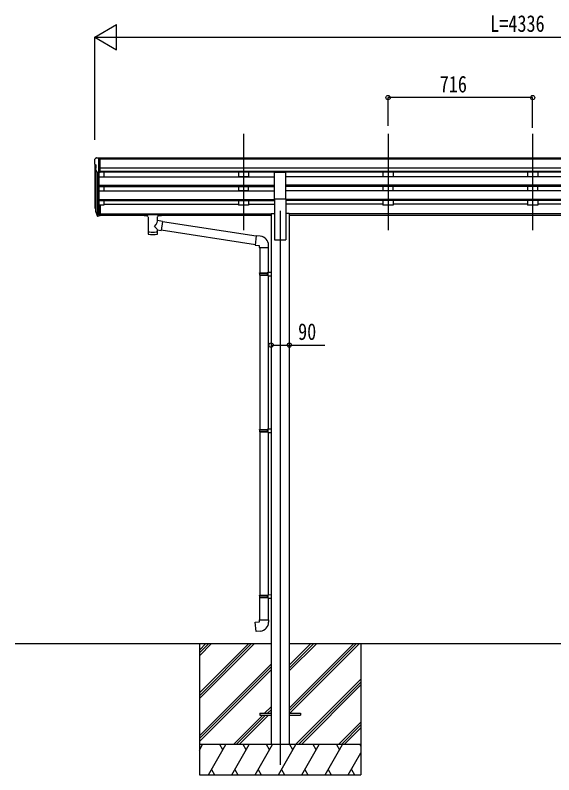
# Model space of a CAD drawing. Units: millimetres, scale not verified. Extents: x -10512 to 10512, y -7425 to 7425.
# Drawn here: x -3374 to -708, y -4162 to -401 of the extents above; entities that cross this region are included whole.
import ezdxf
from ezdxf.enums import TextEntityAlignment as Align

# ---------------------------------------------------------------- set-up
doc = ezdxf.new("R2010")
doc.units = ezdxf.units.MM
doc.header["$LTSCALE"] = 30
for name, color, linetype in [('0-3_YKK_12', 2, 'Continuous'), ('0-4_YKK_13', 4, 'Continuous'), ('0-5_YKK_A1', 4, 'Continuous'), ('0-6_YKK_D', 6, 'Continuous')]:
    doc.layers.add(name, color=color, linetype=linetype)
doc.styles.add('ＭＳ ゴシック', font='')
doc.styles.get('ＭＳ ゴシック').set_extended_font_data('MS Gothic')

msp = doc.modelspace()

# ---------------------------------------------------------------- linework, layer by layer
at = {"layer": '0-3_YKK_12'}
for p, q in [((-2244.25, -988.1), (-2244.25, -1465.61)), ((-1528.25, -988.1), (-1528.25, -1465.61)), ((-812.25, -988.1), (-812.25, -1465.61)), ((-2062.25, -1368.93), (-2062.25, -4112.5))]:
    msp.add_line(p, q, dxfattribs=at)
at = {"layer": '0-4_YKK_13'}
for p, q in [((-2982.25, -1116.87), (-2982.25, -1117.5)), ((-2975.34, -1108.07), (-2979.41, -1113.88)), ((-2972.25, -1107.5), (-2974.58, -1107.64)), ((-2972.25, -1107.5), (-2953.75, -1107.5)), ((-2960.25, -1180.48), (-2960.25, -1107.5)), ((-2953.75, -1107.5), (-2943.75, -1107.59)), ((-2953.75, -1179.48), (-2953.75, -1107.5)), ((-2943.75, -1109.1), (-2943.75, -1107.59)), ((-2979.72, -1138.68), (-2974.4, -1141.75)), ((-2967.87, -1178.67), (-2976.88, -1163.08)), ((-2974.25, -1142.01), (-2974.25, -1158.29)), ((-2960.25, -1180.48), (-2965.46, -1180.17)), ((-2953.75, -1179.48), (-2960.25, -1179.48)), ((-2089.75, -1309.93), (-2089.75, -1178.13)), ((-2089.75, -1178.13), (-2034.75, -1178.13)), ((-2034.75, -1309.93), (-2034.75, -1178.13)), ((-2089.75, -1309.93), (-2034.75, -1309.93)), ((-2978.55, -1354.04), (-2975.28, -1361.1)), ((-2960.25, -1341.22), (-2960.25, -1396)), ((-2953.75, -1341.22), (-2960.25, -1341.22)), ((-2953.75, -1341.22), (-2953.75, -1395.26)), ((-2979.16, -1355.41), (-2975.28, -1363.36)), ((-2976.84, -1366.69), (-2976.5, -1371.09)), ((-2976.5, -1371.09), (-2967.69, -1394.64)), ((-2975.89, -1370.53), (-2967.69, -1386.71)), ((-2966.68, -1385.58), (-2974.44, -1370.17)), ((-2960.25, -1386.25), (-2965.38, -1386.25)), ((-2960.25, -1388.06), (-2965.1, -1388.06)), ((-2953.75, -1381.36), (-2960.25, -1381.36)), ((-2953.75, -1386.23), (-2960.25, -1386.23)), ((-2736.25, -1386.1), (-2736.25, -1391.86)), ((-2736.25, -1386.29), (-2736.25, -1387.83)), ((-2734.25, -1385.44), (-2651.25, -1385.44)), ((-2734.25, -1387.61), (-2651.25, -1387.61)), ((-2719.75, -1398.17), (-2719.75, -1391.62)), ((-2665.75, -1398.17), (-2665.75, -1391.62)), ((-2649.25, -1386.1), (-2649.25, -1391.86)), ((-2960.25, -1396), (-2965.1, -1396)), ((-2953.75, -1395.26), (-2960.25, -1395.26)), ((-2734.25, -1392.52), (-2719.75, -1392.52)), ((-2715.65, -1399.09), (-2715.67, -1484.53)), ((-2669.85, -1417.83), (-2669.85, -1399.09)), ((-2644.63, -1421.74), (-2669.85, -1417.82)), ((-2665.75, -1392.52), (-2651.25, -1392.52)), ((-2644.63, -1421.74), (-2651.65, -1467)), ((-2181.64, -1495.63), (-2644.95, -1423.75)), ((-2669.83, -1484.53), (-2669.85, -1463.86)), ((-2669.85, -1464.17), (-2651.65, -1467)), ((-2185.31, -1537.56), (-2651.38, -1465.26)), ((-2160.64, -1495.59), (-2181.48, -1493.76)), ((-2119.56, -1551.33), (-2119.56, -1540.42)), ((-2165.56, -1551.33), (-2119.56, -1551.33)), ((-2163.45, -1551.33), (-2163.45, -1676.57)), ((-2121.45, -1551.33), (-2121.45, -1674.01)), ((-2165.45, -1678.57), (-2164.45, -1676.57)), ((-2165.45, -1678.57), (-2121.45, -1678.57)), ((-2165.45, -1678.57), (-2165.45, -1686.57)), ((-2165.45, -1686.57), (-2121.45, -1686.57)), ((-2165.45, -1686.57), (-2164.45, -1688.57)), ((-2164.45, -1676.57), (-2121.45, -1676.57)), ((-2164.45, -1688.57), (-2121.45, -1688.57)), ((-2163.45, -1688.57), (-2163.45, -2452.45)), ((-2125.93, -1678.57), (-2126.36, -1676.57)), ((-2123.45, -1674.07), (-2107.45, -1673.6)), ((-2123.45, -1676.07), (-2123.45, -1674.07)), ((-2123.45, -1676.07), (-2121.45, -1676.07)), ((-2123.45, -1691.07), (-2123.45, -1689.07)), ((-2123.45, -1691.07), (-2107.45, -1691.54)), ((-2121.45, -1691.13), (-2121.45, -2449.89)), ((-2107.45, -1673.6), (-2107.45, -1691.54)), ((-2165.45, -2454.45), (-2164.45, -2452.45)), ((-2165.45, -2454.45), (-2121.45, -2454.45)), ((-2165.45, -2454.45), (-2165.45, -2462.45)), ((-2165.45, -2462.45), (-2121.45, -2462.45)), ((-2165.45, -2462.45), (-2164.45, -2464.45)), ((-2164.45, -2452.45), (-2121.45, -2452.45)), ((-2164.45, -2464.45), (-2121.45, -2464.45)), ((-2163.45, -2464.45), (-2163.45, -3272.94)), ((-2125.93, -2454.45), (-2126.36, -2452.45)), ((-2123.45, -2449.95), (-2107.45, -2449.47)), ((-2123.45, -2451.95), (-2123.45, -2449.95)), ((-2123.45, -2451.95), (-2121.45, -2451.95)), ((-2123.45, -2466.95), (-2123.45, -2464.95)), ((-2123.45, -2466.95), (-2107.45, -2467.42)), ((-2121.45, -2467), (-2121.45, -3270.38)), ((-2107.45, -2449.47), (-2107.45, -2467.42)), ((-2123.45, -3270.44), (-2107.45, -3269.97)), ((-2123.45, -3272.44), (-2123.45, -3270.44)), ((-2123.45, -3272.44), (-2121.45, -3272.44)), ((-2107.45, -3269.97), (-2107.45, -3287.91)), ((-2165.45, -3274.94), (-2164.45, -3272.94)), ((-2165.45, -3274.94), (-2121.45, -3274.94)), ((-2165.45, -3274.94), (-2165.45, -3282.94)), ((-2165.45, -3282.94), (-2121.45, -3282.94)), ((-2165.45, -3282.94), (-2164.45, -3284.94)), ((-2164.45, -3272.94), (-2121.45, -3272.94)), ((-2164.45, -3284.94), (-2121.45, -3284.94)), ((-2163.45, -3394.94), (-2163.45, -3284.94)), ((-2125.93, -3274.94), (-2126.36, -3272.94)), ((-2123.45, -3287.44), (-2123.45, -3285.44)), ((-2123.45, -3287.44), (-2121.48, -3287.5)), ((-2123.45, -3287.44), (-2107.45, -3287.91)), ((-2121.45, -3287.5), (-2121.45, -3394.94)), ((-2165.45, -3394.94), (-2119.45, -3394.94)), ((-2165.45, -3404.94), (-2165.45, -3394.94)), ((-2119.45, -3394.94), (-2119.45, -3405.86)), ((-2162.45, -3858), (-2162.45, -3867)), ((-2162.45, -3858), (-2107.45, -3858)), ((-2162.45, -3867), (-2107.45, -3867)), ((-2017.25, -3858), (-1962.45, -3858)), ((-2017.25, -3867), (-1962.45, -3867)), ((-1962.45, -3858), (-1962.45, -3867))]:
    msp.add_line(p, q, dxfattribs=at)
for points in [[(-2736.25, -1386.1), (-2736.21, -1385.91), (-2736.13, -1385.77), (-2736.03, -1385.67), (-2735.93, -1385.61), (-2735.81, -1385.57), (-2735.52, -1385.51), (-2735.03, -1385.46), (-2734.49, -1385.44), (-2734.25, -1385.44)], [(-2651.25, -1385.44), (-2650.9, -1385.44), (-2650.37, -1385.47), (-2649.92, -1385.52), (-2649.62, -1385.59), (-2649.45, -1385.69), (-2649.33, -1385.83), (-2649.26, -1386.01), (-2649.25, -1386.1)], [(-2736.25, -1391.86), (-2736.21, -1392.05), (-2736.13, -1392.19), (-2736.03, -1392.28), (-2735.93, -1392.34), (-2735.81, -1392.39), (-2735.52, -1392.45), (-2735.03, -1392.5), (-2734.49, -1392.52), (-2734.25, -1392.52)], [(-2651.25, -1392.52), (-2650.9, -1392.52), (-2650.37, -1392.49), (-2649.92, -1392.44), (-2649.62, -1392.36), (-2649.45, -1392.27), (-2649.33, -1392.13), (-2649.26, -1391.95), (-2649.25, -1391.86)], [(-2181.48, -1493.76), (-2185.48, -1539.59), (-2165.56, -1541.33), (-2165.56, -1551.33)], [(-2125.93, -1678.57), (-2125.93, -1686.57), (-2126.36, -1688.57)], [(-2123.45, -1689.07), (-2121.45, -1689.07), (-2121.45, -1676.07)], [(-2125.93, -2454.45), (-2125.93, -2462.45), (-2126.36, -2464.45)], [(-2123.45, -2464.95), (-2121.45, -2464.95), (-2121.45, -2451.95)], [(-2123.45, -3285.44), (-2121.45, -3285.44), (-2121.45, -3272.44)], [(-2125.93, -3274.94), (-2125.93, -3282.94), (-2126.36, -3284.94)], [(-2160.53, -3450.69), (-2181.37, -3452.51), (-2185.37, -3406.69), (-2165.45, -3404.94)]]:
    msp.add_lwpolyline(points, dxfattribs=at)
for centre, radius, start, end in [((-2979.25, -1116.87), 3, 93, 180), ((-2780.25, -1117.5), 202, 180, 184.94904), ((-2974.52, -1108.64), 1, 93.5, 145), ((-2975.35, -1134.31), 6.18, 185.7035, 224.99897), ((-2974.28, -1161.58), 3, 94.7167, 210), ((-2974.55, -1158.29), 0.3, 274.7167, 0), ((-2974.55, -1142.01), 0.3, 0, 60), ((-2965.28, -1177.17), 3, 210, 266.5), ((-2951.07, -1346.3), 29.53, 186.50806, 197.98144), ((-2949.66, -1344.54), 30.41, 187.1552, 198.19734), ((-2164.56, -1540.42), 45, 0, 85), ((-2164.45, -3405.86), 45, 275, 0)]:
    msp.add_arc(centre, radius, start, end, dxfattribs=at)
for centre, major_axis, ratio, start_param, end_param in [((-2891.6, -1346.73), (-89.06, 1.43), 0.57596, 6.1962358, 6.3678173), ((-2892.39, -1340.05), (87.93, 4.42), 0.541684, 3.0659337, 3.2228513), ((-2975.54, -1366.69), (1.3, 0), 0.90356, 1.3700892, 3.347195), ((-2889.62, -1350.5), (-89.07, 0), 0.90356, 0.2056023, 0.2515348), ((-2890.33, -1346.63), (-88.05, 0), 0.90356, 0.2662965, 0.3003836), ((-2965.1, -1385.35), (-3, 0), 0.90356, 0.5235988, 1.5707963), ((-2965.38, -1384.9), (-1.5, 0), 0.90356, 0.5235988, 1.5707963), ((-2734.25, -1387.83), (2, 0), 0.109601, 1.5707963, 3.1415927), ((-2692.75, -1391.62), (27, 0), 0.070066, 6.2831853, 9.424778), ((-2651.25, -1387.83), (2, 0), 0.109601, 0, 1.5707963), ((-2965.1, -1393.29), (3, 0), 0.90356, 3.6651914, 4.712389), ((-2692.75, -1444.37), (-22.81, -26.62), 0.234429, 1.6855472, 3.1268519), ((-2681.75, -1395.6), (16, 0), 0.361356, 6.2636979, 6.2831853), ((-2690.2, -1441.73), (20.32, -22.25), 0.045535, 0.0389954, 1.3075346), ((-2692.75, -1484.53), (22.92, 0), 0.101955, 3.1415499, 6.2833984), ((-2692.75, -1472.09), (22.91, 0), 0.122865, 3.1415927, 6.2831853)]:
    msp.add_ellipse(centre, major_axis=major_axis, ratio=ratio, start_param=start_param, end_param=end_param, dxfattribs=at)
at = {"layer": '0-5_YKK_A1'}
for p, q in [((1329.25, -1109.1), (-2953.75, -1109.1)), ((1329.25, -1114.32), (-2953.75, -1114.32)), ((-2980.25, -1138.08), (-2980.25, -1340.86)), ((-2975.28, -1165.85), (-2975.28, -1367.57)), ((-2960.25, -1148.6), (-2960.25, -1341.22)), ((1329.25, -1157.85), (-2953.75, -1157.85)), ((-2966.25, -1180.01), (-2966.26, -1386)), ((-2960.25, -1201.02), (-2089.75, -1201.02)), ((1329.25, -1175.7), (-2953.75, -1175.7)), ((-2089.75, -1178.95), (-2953.75, -1178.95)), ((-2935.25, -1178.95), (-2935.25, -1201.02)), ((-2269.25, -1179.05), (-2269.25, -1200.92)), ((-2219.25, -1200.92), (-2269.25, -1200.92)), ((-2219.25, -1179.05), (-2219.25, -1200.92)), ((410.25, -1178.95), (-2034.75, -1178.95)), ((410.25, -1201.02), (-2034.75, -1201.02)), ((-1553.25, -1179.05), (-1553.25, -1200.92)), ((-1503.25, -1200.92), (-1553.25, -1200.92)), ((-1503.25, -1179.05), (-1503.25, -1200.92)), ((-837.25, -1179.05), (-837.25, -1200.92)), ((-787.25, -1200.92), (-837.25, -1200.92)), ((-787.25, -1179.05), (-787.25, -1200.92)), ((-2960.25, -1242.89), (-2089.75, -1242.89)), ((-2960.25, -1244.39), (-2089.75, -1244.39)), ((-2960.25, -1248.71), (-2089.75, -1248.71)), ((-2960.25, -1271.12), (-2089.75, -1271.12)), ((-2935.25, -1248.71), (-2935.25, -1271.12)), ((-2269.25, -1248.71), (-2269.25, -1271.02)), ((-2219.25, -1271.02), (-2269.25, -1271.02)), ((-2219.25, -1271.02), (-2219.25, -1248.71)), ((410.25, -1242.89), (-2034.75, -1242.89)), ((410.25, -1244.39), (-2034.75, -1244.39)), ((410.25, -1248.71), (-2034.75, -1248.71)), ((410.25, -1271.12), (-2034.75, -1271.12)), ((-1553.25, -1248.71), (-1553.25, -1271.02)), ((-1503.25, -1271.02), (-1553.25, -1271.02)), ((-1503.25, -1271.02), (-1503.25, -1248.71)), ((-837.25, -1248.71), (-837.25, -1271.02)), ((-787.25, -1271.02), (-837.25, -1271.02)), ((-787.25, -1271.02), (-787.25, -1248.71)), ((-2960.25, -1313), (-2089.75, -1313)), ((-2960.25, -1314.49), (-2089.75, -1314.49)), ((-2089.75, -1309.93), (-2089.75, -1512.5)), ((-2034.75, -1309.93), (-2034.75, -1512.5)), ((410.25, -1313), (-2034.75, -1313)), ((410.25, -1314.49), (-2034.75, -1314.49)), ((-2960.25, -1318.81), (-2089.75, -1318.81)), ((-2935.25, -1341.86), (-2953.75, -1341.86)), ((-2935.25, -1318.81), (-2935.25, -1341.86)), ((-2935.25, -1336.91), (-2269.25, -1336.91)), ((-2269.25, -1318.81), (-2269.25, -1341.86)), ((-2219.25, -1341.86), (-2269.25, -1341.86)), ((-2219.25, -1318.81), (-2219.25, -1341.86)), ((-2219.25, -1336.91), (-2089.75, -1336.91)), ((410.25, -1318.81), (-2034.75, -1318.81)), ((-1553.25, -1336.91), (-2034.75, -1336.91)), ((-1553.25, -1318.81), (-1553.25, -1341.86)), ((-1503.25, -1341.86), (-1553.25, -1341.86)), ((-1503.25, -1318.81), (-1503.25, -1341.86)), ((-837.25, -1336.91), (-1503.25, -1336.91)), ((-837.25, -1318.81), (-837.25, -1341.86)), ((-787.25, -1341.86), (-837.25, -1341.86)), ((-787.25, -1318.81), (-787.25, -1341.86)), ((-121.25, -1336.91), (-787.25, -1336.91)), ((-2953.75, -1383.93), (-2107.45, -1383.93)), ((-2953.75, -1385.32), (-2107.45, -1385.32)), ((-2107.45, -1383.5), (-2107.45, -4012.5)), ((-2107.45, -1383.5), (-2089.75, -1383.5)), ((-2017.05, -1383.5), (-2034.75, -1383.5)), ((-2017.05, -1383.5), (-2017.05, -4012.5)), ((392.55, -1383.93), (-2017.05, -1383.93)), ((392.55, -1385.32), (-2017.05, -1385.32)), ((-2719.75, -1393.01), (-2953.75, -1393.01)), ((-2107.45, -1393.01), (-2665.75, -1393.01)), ((392.55, -1393.01), (-2017.05, -1393.01)), ((-2089.75, -1512.5), (-2034.75, -1512.5)), ((-3374.29, -3512.5), (-2107.45, -3512.5)), ((-2462.45, -3512.5), (-2462.45, -4162.5)), ((-2462.45, -3756.68), (-2218.27, -3512.5)), ((-2462.45, -3770.82), (-2204.13, -3512.5)), ((-2462.45, -3784.96), (-2189.99, -3512.5)), ((-2462.45, -3572.83), (-2402.12, -3512.5)), ((-2462.45, -3558.69), (-2416.26, -3512.5)), ((-2462.45, -3544.55), (-2430.4, -3512.5)), ((-2017.25, -3512.5), (392.75, -3512.5)), ((-2017.25, -3831.98), (-1697.77, -3512.5)), ((-2017.25, -3846.12), (-1683.63, -3512.5)), ((-2017.25, -3648.13), (-1881.62, -3512.5)), ((-2017.25, -3633.99), (-1895.76, -3512.5)), ((-2017.25, -3619.85), (-1909.9, -3512.5)), ((-2014.99, -3858), (-1669.49, -3512.5)), ((-1662.45, -3512.5), (-1662.45, -4162.5)), ((-2462.45, -3968.81), (-2107.45, -3613.81)), ((-2462.45, -3982.95), (-2107.45, -3627.95)), ((-2462.45, -3997.09), (-2107.45, -3642.09)), ((-1985.64, -4012.5), (-1662.45, -3689.31)), ((-1971.5, -4012.5), (-1662.45, -3703.45)), ((-1957.36, -4012.5), (-1662.45, -3717.59)), ((-2139.51, -3858), (-2107.45, -3825.94)), ((-2294.01, -4012.5), (-2148.51, -3867)), ((-2279.87, -4012.5), (-2134.37, -3867)), ((-2265.72, -4012.5), (-2120.22, -3867)), ((-2125.37, -3858), (-2107.45, -3840.08)), ((-2111.22, -3858), (-2107.45, -3854.23)), ((-1773.51, -4012.5), (-1662.45, -3901.44)), ((-1759.37, -4012.5), (-1662.45, -3915.58)), ((-1745.22, -4012.5), (-1662.45, -3929.73)), ((-1662.45, -4012.5), (-2462.45, -4012.5)), ((-2462.45, -4040), (-2446.57, -4012.5)), ((-2417.7, -4162.5), (-2331.1, -4012.5)), ((-2346.1, -4038.48), (-2361.1, -4012.5)), ((-2302.23, -4162.5), (-2215.63, -4012.5)), ((-2230.63, -4038.48), (-2245.63, -4012.5)), ((-2186.76, -4162.5), (-2100.16, -4012.5)), ((-2115.16, -4038.48), (-2130.16, -4012.5)), ((-2071.29, -4162.5), (-1984.69, -4012.5)), ((-1999.69, -4038.48), (-2014.69, -4012.5)), ((-1955.82, -4162.5), (-1869.22, -4012.5)), ((-1884.22, -4038.48), (-1899.22, -4012.5)), ((-1840.35, -4162.5), (-1753.75, -4012.5)), ((-1783.75, -4012.5), (-1768.75, -4038.48)), ((-1668.28, -4012.5), (-1662.45, -4022.6)), ((-1724.88, -4162.5), (-1662.45, -4054.36)), ((-2402.71, -4136.52), (-2387.71, -4162.5)), ((-2287.24, -4136.52), (-2272.24, -4162.5)), ((-2171.76, -4136.52), (-2156.76, -4162.5)), ((-2056.29, -4136.52), (-2041.3, -4162.5)), ((-1940.82, -4136.52), (-1925.83, -4162.5)), ((-1825.35, -4136.52), (-1810.36, -4162.5)), ((-1709.89, -4136.52), (-1694.89, -4162.5)), ((-2462.45, -4162.5), (-1662.45, -4162.5))]:
    msp.add_line(p, q, dxfattribs=at)
at = {"layer": '0-6_YKK_D'}
for p, q in [((-2980.25, -509.1), (-2872, -446.6)), ((-2872, -571.6), (-2872, -446.6)), ((-2980.25, -1018.68), (-2980.25, -508.1)), ((-2980.25, -509.1), (-2872, -571.6)), ((-2980.25, -509.1), (-2763.74, -509.1)), ((-2855.25, -509.1), (1230.75, -509.1)), ((-1528.25, -948.07), (-1528.25, -808.1)), ((-812.25, -809.1), (-1528.25, -809.1)), ((-812.25, -959.21), (-812.25, -808.1))]:
    msp.add_line(p, q, dxfattribs=at)
msp.add_lwpolyline([(-2107.45, -2034.65), (-2017.05, -2034.65), (-1840.55, -2034.65)], dxfattribs=at)
for centre in [(-1528.25, -809.1), (-812.25, -809.1), (-2107.45, -2034.65), (-2017.05, -2034.65)]:
    msp.add_circle(centre, 10.62, dxfattribs=at)

# ---------------------------------------------------------------- texts
at = {"layer": '0-6_YKK_D', "style": 'ＭＳ ゴシック', "width": 0.8}
for s, p in [('L=4336', (-1022.25, -508.1)), ('716', (-1272.25, -808.1)), ('90', (-1973.55, -2033.65))]:
    msp.add_text(s, height=82.48, dxfattribs=at).set_placement(p, align=Align.BOTTOM_LEFT)

doc.saveas('drawing.dxf')
